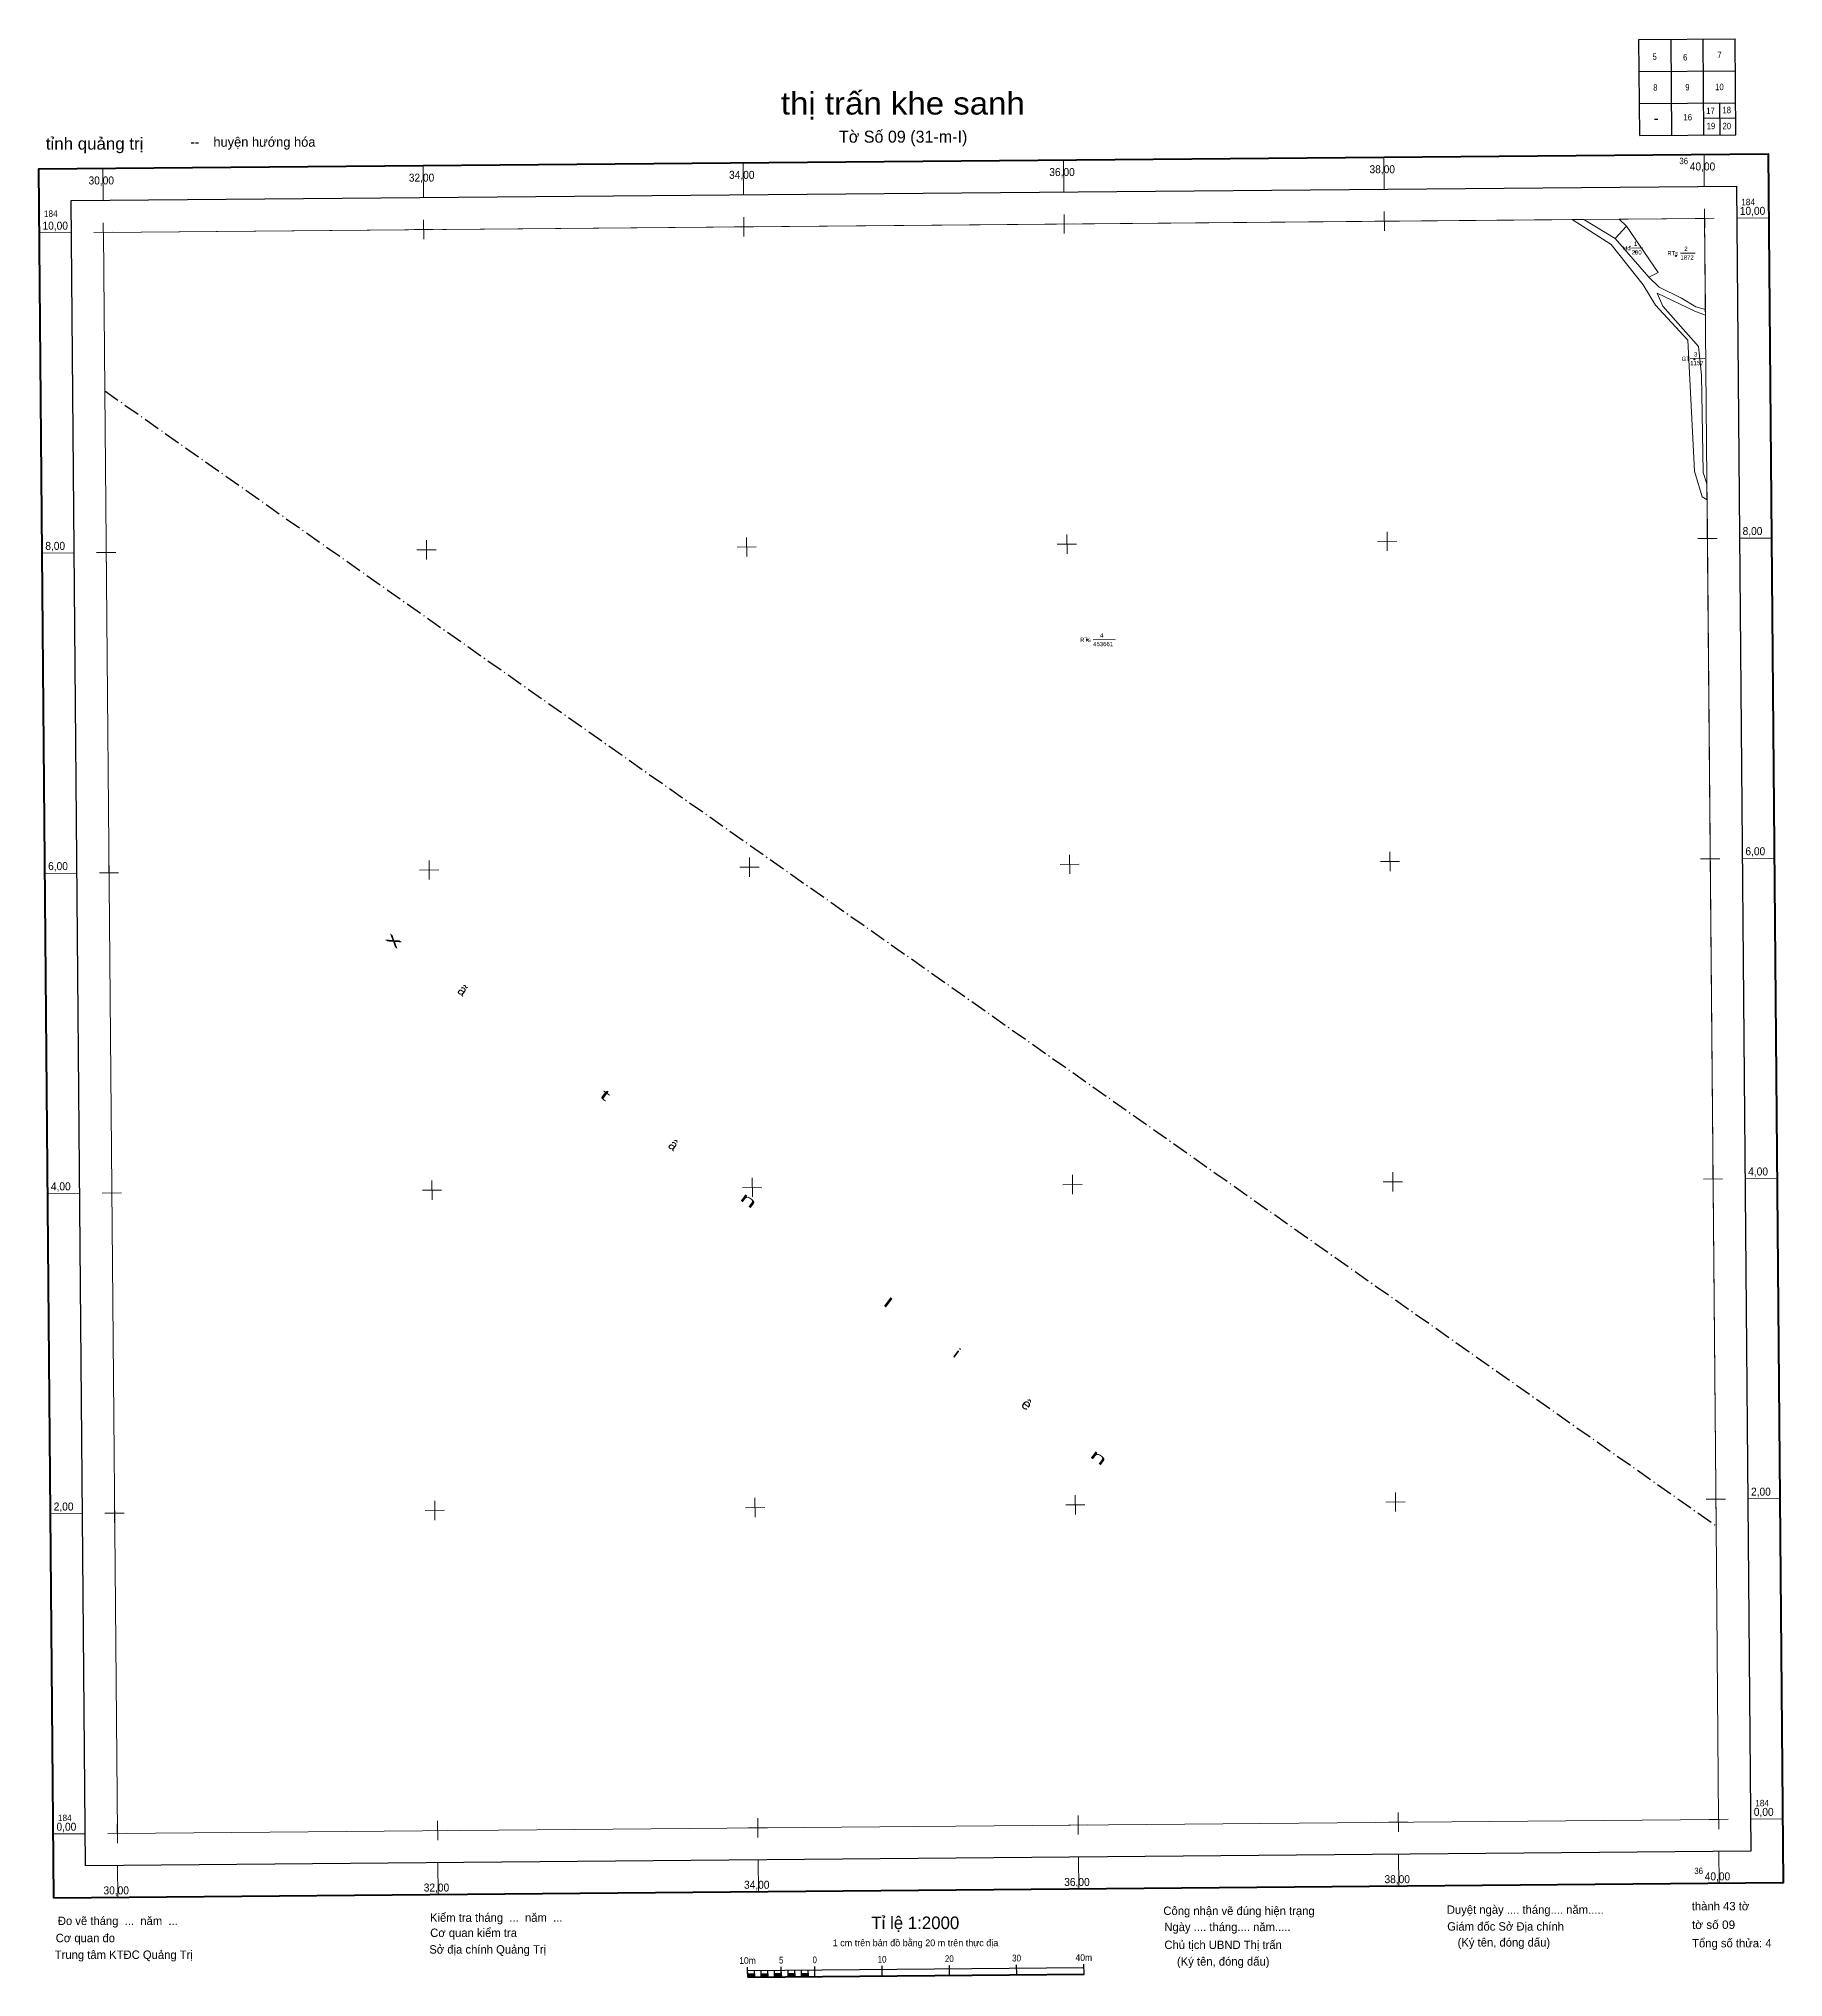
# Model space of a CAD drawing. Header units: metres. Extents: x 549511 to 592342, y 1839392 to 1859728.
# Drawn here: x 549511 to 550600, y 1839392 to 1840602 of the extents above.
import ezdxf
from ezdxf.enums import TextEntityAlignment as Align

# ---------------------------------------------------------------- set-up
doc = ezdxf.new("R2010")
doc.units = ezdxf.units.M
doc.header["$LTSCALE"] = 2
doc.linetypes.add('DOT_DASHED', pattern=[7.7, 5, -1.2, 0.3, -1.2])
for name, color, linetype, lineweight in [('10', 7, 'Continuous', 13), ('11', 7, 'Continuous', 25), ('13', 7, 'Continuous', 13), ('62', 7, 'Continuous', 13), ('63', 7, 'Continuous', 13)]:
    doc.layers.add(name, color=color, linetype=linetype, lineweight=lineweight)

msp = doc.modelspace()

# ---------------------------------------------------------------- hatches: boundary and pattern name
at = {"layer": '11'}
for points in [[(550507.78, 1840469.39, 1), (550507.63, 1840469.39, 1)], [(550533.17, 1840466.81, 1), (550533.02, 1840466.81, 1)], [(550544.66, 1840402.29, 1), (550544.51, 1840402.29, 1)], [(550165.52, 1840227.09, 1), (550165.36, 1840227.09, 1)]]:
    msp.add_hatch(color=256, dxfattribs=at).paths.add_polyline_path(points)
at = {"layer": '62'}
for points in [[(549953.59, 1839391.99), (549953.57, 1839394.09), (549957.77, 1839394.13), (549957.79, 1839392.03)], [(549961.99, 1839392.06), (549961.97, 1839394.16), (549966.17, 1839394.2), (549966.19, 1839392.1)], [(549970.39, 1839392.14), (549970.37, 1839394.24), (549974.57, 1839394.27), (549974.58, 1839392.17)], [(549978.78, 1839392.21), (549978.76, 1839394.31), (549982.96, 1839394.35), (549982.98, 1839392.25)], [(549987.18, 1839392.29), (549987.16, 1839394.38), (549991.36, 1839394.42), (549991.38, 1839392.32)]]:
    msp.add_hatch(color=256, dxfattribs=at).paths.add_polyline_path(points)

# ---------------------------------------------------------------- linework, layer by layer
at = {"layer": '10'}
for p, q in [((550468.35, 1840489.49), (550475.61, 1840489.56)), ((550495.12, 1840477.59), (550475.61, 1840489.56)), ((550497.68, 1840489.75), (550502.3, 1840485.25)), ((550502.3, 1840485.25), (550495.12, 1840477.59)), ((550516.07, 1840453.56), (550495.12, 1840477.59)), ((550551.49, 1840433.38), (550551.52, 1840429.68)), ((549552.2, 1840379.88), (549552.18, 1840382.5)), ((550557.97, 1839674.04), (550558.13, 1839673.92))]:
    msp.add_line(p, q, dxfattribs=at)
at = {"layer": '10', "linetype": 'DOT_DASHED', "lineweight": 25}
msp.add_line((549552.18, 1840382.5), (550557.97, 1839674.04), dxfattribs=at)
at = {"layer": '10'}
for points in [[(549552.18, 1840382.5), (549551.31, 1840481.47), (550468.35, 1840489.49)], [(550468.35, 1840489.49), (550492.69, 1840473.94), (550512.61, 1840448.81), (550520.24, 1840436.1), (550540.55, 1840414.2)], [(550497.68, 1840489.75), (550550.99, 1840490.22), (550551.49, 1840433.38)], [(550502.3, 1840485.25), (550521.93, 1840456.5), (550516.07, 1840453.56)], [(550551.49, 1840433.38), (550545.61, 1840434.95), (550536.46, 1840440.43), (550522.65, 1840447.29), (550516.07, 1840453.56)], [(550548.98, 1840392.42), (550547.23, 1840410.22), (550525, 1840435.3), (550521.3, 1840443.57), (550544.98, 1840432.29), (550551.52, 1840429.68)], [(550540.55, 1840414.2), (550544.69, 1840332.29), (550549.38, 1840316.44), (550552.53, 1840314.48)], [(550548.98, 1840392.42), (550550.01, 1840331.59), (550552.44, 1840324.51)], [(550552.44, 1840324.51), (550552.53, 1840314.48), (550558.13, 1839673.92)]]:
    msp.add_lwpolyline(points, dxfattribs=at)
msp.add_lwpolyline([(550516.07, 1840453.56), (550521.93, 1840456.5), (550502.3, 1840485.25), (550495.12, 1840477.59)], close=True, dxfattribs=at)
at = {"layer": '11', "lineweight": 13}
for p, q in [((550507.39, 1840469.38), (550507.08, 1840469.38)), ((550507.7, 1840470), (550507.7, 1840469.69)), ((550507.7, 1840469.07), (550507.71, 1840468.76)), ((550508.32, 1840469.39), (550508.01, 1840469.38)), ((550532.78, 1840466.8), (550532.46, 1840466.8)), ((550533.08, 1840467.42), (550533.08, 1840467.11)), ((550533.09, 1840466.49), (550533.09, 1840466.19)), ((550533.72, 1840466.81), (550533.4, 1840466.81)), ((550544.27, 1840402.28), (550543.96, 1840402.28)), ((550544.57, 1840402.9), (550544.58, 1840402.59)), ((550544.58, 1840401.97), (550544.58, 1840401.66)), ((550545.2, 1840402.29), (550544.89, 1840402.28)), ((550165.13, 1840227.08), (550164.81, 1840227.08)), ((550165.43, 1840227.71), (550165.43, 1840227.4)), ((550165.44, 1840226.78), (550165.44, 1840226.47)), ((550166.07, 1840227.09), (550165.75, 1840227.09))]:
    msp.add_line(p, q, dxfattribs=at)
for points in [[(550507.7, 1840469.69), (550507.39, 1840469.38), (550507.7, 1840469.07), (550508.01, 1840469.38)], [(550533.08, 1840467.11), (550532.78, 1840466.8), (550533.09, 1840466.49), (550533.4, 1840466.81)], [(550544.58, 1840402.59), (550544.27, 1840402.28), (550544.58, 1840401.97), (550544.89, 1840402.28)], [(550165.43, 1840227.4), (550165.13, 1840227.08), (550165.44, 1840226.78), (550165.75, 1840227.09)]]:
    msp.add_lwpolyline(points, close=True, dxfattribs=at)
for centre in [(550507.71, 1840469.39), (550533.09, 1840466.81), (550544.58, 1840402.29), (550165.44, 1840227.09)]:
    msp.add_circle(centre, 0.075, dxfattribs=at)
at = {"layer": '13'}
for p, q in [((550505.43, 1840471.7), (550512.32, 1840471.76)), ((550535.86, 1840468.5), (550545.04, 1840468.58)), ((550542, 1840402.59), (550551.17, 1840402.67)), ((550169.23, 1840227.12), (550183, 1840227.24))]:
    msp.add_line(p, q, dxfattribs=at)
at = {"layer": '62', "lineweight": 25}
for p, q in [((550510.02, 1840601.83), (550570, 1840602.35)), ((550510.55, 1840541.85), (550510.02, 1840601.83)), ((550530.54, 1840542.02), (550530.02, 1840602)), ((550550.53, 1840542.2), (550550.01, 1840602.18)), ((550510.2, 1840581.84), (550570.18, 1840582.36)), ((550510.37, 1840561.84), (550570.35, 1840562.37)), ((550560.25, 1840562.28), (550560.42, 1840542.29)), ((550519.74, 1840552.12), (550521.74, 1840552.13)), ((550550.44, 1840552.83), (550570.43, 1840553)), ((549953.59, 1839391.99), (549953.54, 1839398.29)), ((549953.55, 1839396.19), (550163.51, 1839398.03)), ((549957.79, 1839392.03), (549957.75, 1839396.23)), ((549961.99, 1839392.06), (549961.95, 1839396.26)), ((549966.19, 1839392.1), (549966.15, 1839396.3)), ((549970.39, 1839392.14), (549970.35, 1839396.34)), ((549974.58, 1839392.17), (549974.53, 1839398.47)), ((549974.58, 1839392.17), (549974.55, 1839396.37)), ((549978.78, 1839392.21), (549978.75, 1839396.41)), ((549982.98, 1839392.25), (549982.95, 1839396.45)), ((549987.18, 1839392.29), (549987.14, 1839396.48)), ((549991.38, 1839392.32), (549991.34, 1839396.52)), ((549995.58, 1839392.36), (549995.52, 1839398.66)), ((550037.57, 1839392.73), (550037.52, 1839399.02)), ((550079.56, 1839393.09), (550079.51, 1839399.39)), ((550121.55, 1839393.46), (550121.49, 1839399.76)), ((550163.54, 1839393.83), (550163.49, 1839400.12)), ((549953.59, 1839391.99), (549953.55, 1839396.19))]:
    msp.add_line(p, q, dxfattribs=at)
at = {"layer": '62'}
for p, q in [((549751.07, 1840503.21), (549750.9, 1840523.21)), ((549951.01, 1840504.96), (549950.83, 1840524.96)), ((550150.94, 1840506.71), (550150.77, 1840526.71)), ((550350.88, 1840508.46), (550350.7, 1840528.45)), ((550550.81, 1840510.21), (550550.64, 1840530.2)), ((549551.14, 1840501.47), (549550.96, 1840521.46)), ((549551.37, 1840475.47), (549551.26, 1840487.47)), ((549751.3, 1840477.22), (549751.19, 1840489.22)), ((549951.23, 1840478.97), (549951.13, 1840490.97)), ((550145.12, 1840486.67), (550157.12, 1840486.77)), ((550151.17, 1840480.72), (550151.06, 1840492.72)), ((550345.05, 1840488.41), (550357.05, 1840488.52)), ((550351.11, 1840482.47), (550351, 1840494.46)), ((550544.99, 1840490.16), (550556.99, 1840490.27)), ((550551.04, 1840484.22), (550550.94, 1840496.21)), ((550570.98, 1840490.39), (550590.98, 1840490.57)), ((549511.33, 1840481.12), (549531.32, 1840481.3)), ((549545.31, 1840481.42), (549557.31, 1840481.52)), ((549745.25, 1840483.17), (549757.25, 1840483.27)), ((549945.18, 1840484.92), (549957.18, 1840485.02)), ((550152.92, 1840280.78), (550152.81, 1840292.78)), ((550352.85, 1840282.53), (550352.75, 1840294.53)), ((550552.79, 1840284.28), (550552.68, 1840296.28)), ((549513.07, 1840281.19), (549533.07, 1840281.36)), ((549547.06, 1840281.48), (549559.06, 1840281.59)), ((549553.11, 1840275.54), (549553.01, 1840287.53)), ((549747, 1840283.23), (549758.99, 1840283.34)), ((549753.05, 1840277.29), (549752.94, 1840289.28)), ((549946.93, 1840284.98), (549958.93, 1840285.09)), ((549952.98, 1840279.04), (549952.88, 1840291.03)), ((550146.87, 1840286.73), (550158.86, 1840286.84)), ((550346.8, 1840288.48), (550358.8, 1840288.58)), ((550546.74, 1840290.23), (550558.74, 1840290.33)), ((550572.73, 1840290.45), (550592.72, 1840290.63)), ((549554.86, 1840075.6), (549554.76, 1840087.6)), ((549754.8, 1840077.35), (549754.69, 1840089.35)), ((549954.73, 1840079.1), (549954.63, 1840091.1)), ((550148.62, 1840086.8), (550160.61, 1840086.9)), ((550154.67, 1840080.85), (550154.56, 1840092.85)), ((550348.55, 1840088.54), (550360.55, 1840088.65)), ((550354.6, 1840082.6), (550354.5, 1840094.59)), ((550548.49, 1840090.29), (550560.48, 1840090.4)), ((550554.54, 1840084.35), (550554.43, 1840096.34)), ((550574.48, 1840090.52), (550594.47, 1840090.69)), ((549514.82, 1840081.25), (549534.82, 1840081.43)), ((549548.81, 1840081.55), (549560.81, 1840081.65)), ((549748.75, 1840083.3), (549760.74, 1840083.4)), ((549948.68, 1840085.05), (549960.68, 1840085.15)), ((550156.42, 1839880.91), (550156.31, 1839892.91)), ((550356.35, 1839882.66), (550356.25, 1839894.66)), ((550556.29, 1839884.41), (550556.18, 1839896.41)), ((549516.57, 1839881.32), (549536.56, 1839881.49)), ((549550.56, 1839881.61), (549562.56, 1839881.72)), ((549556.61, 1839875.67), (549556.51, 1839887.67)), ((549750.49, 1839883.36), (549762.49, 1839883.47)), ((549756.55, 1839877.42), (549756.44, 1839889.41)), ((549950.43, 1839885.11), (549962.43, 1839885.22)), ((549956.48, 1839879.17), (549956.38, 1839891.16)), ((550150.36, 1839886.86), (550162.36, 1839886.96)), ((550350.3, 1839888.61), (550362.3, 1839888.71)), ((550550.24, 1839890.36), (550562.23, 1839890.46)), ((550576.23, 1839890.58), (550596.22, 1839890.76)), ((549558.36, 1839675.73), (549558.25, 1839687.73)), ((549758.29, 1839677.48), (549758.19, 1839689.48)), ((549958.23, 1839679.23), (549958.12, 1839691.23)), ((550152.11, 1839686.92), (550164.11, 1839687.03)), ((550158.16, 1839680.98), (550158.06, 1839692.97)), ((550352.05, 1839688.67), (550364.04, 1839688.78)), ((550358.1, 1839682.73), (550357.99, 1839694.72)), ((550551.98, 1839690.42), (550563.98, 1839690.53)), ((550558.03, 1839684.47), (550557.93, 1839696.47)), ((550577.98, 1839690.65), (550597.97, 1839690.82)), ((549518.32, 1839681.38), (549538.31, 1839681.56)), ((549552.31, 1839681.68), (549564.3, 1839681.79)), ((549752.24, 1839683.43), (549764.24, 1839683.53)), ((549952.18, 1839685.18), (549964.17, 1839685.28)), ((550159.91, 1839481.04), (550159.81, 1839493.04)), ((550359.85, 1839482.79), (550359.74, 1839494.79)), ((550559.78, 1839484.54), (550559.68, 1839496.54)), ((549520.07, 1839481.45), (549540.06, 1839481.62)), ((549554.06, 1839481.75), (549566.05, 1839481.85)), ((549560.11, 1839475.8), (549560, 1839487.8)), ((549753.99, 1839483.49), (549765.99, 1839483.6)), ((549760.04, 1839477.55), (549759.94, 1839489.54)), ((549953.93, 1839485.24), (549965.92, 1839485.35)), ((549959.98, 1839479.3), (549959.87, 1839491.29)), ((550153.86, 1839486.99), (550165.86, 1839487.09)), ((550353.8, 1839488.74), (550365.79, 1839488.84)), ((550553.73, 1839490.48), (550565.73, 1839490.59)), ((550579.72, 1839490.71), (550599.72, 1839490.89)), ((550560.08, 1839450.55), (550559.9, 1839470.54)), ((549560.4, 1839441.81), (549560.23, 1839461.8)), ((549760.34, 1839443.56), (549760.16, 1839463.55)), ((549960.27, 1839445.31), (549960.1, 1839465.3)), ((550160.21, 1839447.05), (550160.03, 1839467.05)), ((550360.14, 1839448.8), (550359.97, 1839468.8))]:
    msp.add_line(p, q, dxfattribs=at)
at = {"layer": '62', "lineweight": 40}
msp.add_line((549953.59, 1839391.99), (550163.54, 1839393.83), dxfattribs=at)
at = {"layer": '62', "lineweight": 25}
msp.add_lwpolyline([(550510.55, 1840541.85), (550570.53, 1840542.37), (550570, 1840602.35)], dxfattribs=at)
at = {"layer": '62', "lineweight": 40}
msp.add_lwpolyline([(549520.42, 1839441.46), (549510.98, 1840521.11), (550590.63, 1840530.55), (550600.07, 1839450.9)], close=True, dxfattribs=at)
at = {"layer": '62', "lineweight": 25}
for points in [[(549540.24, 1839461.63), (549531.14, 1840501.29), (550570.81, 1840510.38), (550579.9, 1839470.72)], [(549953.59, 1839391.99), (549953.57, 1839394.09), (549957.77, 1839394.13), (549957.79, 1839392.03)], [(549961.99, 1839392.06), (549961.97, 1839394.16), (549966.17, 1839394.2), (549966.19, 1839392.1)], [(549970.39, 1839392.14), (549970.37, 1839394.24), (549974.57, 1839394.27), (549974.58, 1839392.17)], [(549978.78, 1839392.21), (549978.76, 1839394.31), (549982.96, 1839394.35), (549982.98, 1839392.25)], [(549987.18, 1839392.29), (549987.16, 1839394.38), (549991.36, 1839394.42), (549991.38, 1839392.32)]]:
    msp.add_lwpolyline(points, close=True, dxfattribs=at)
at = {"layer": '63'}
for p, q in [((550051.15, 1840485.84), (550550.99, 1840490.22)), ((550558.13, 1839673.92), (550550.99, 1840490.22)), ((549560.05, 1839481.8), (549552.18, 1840382.5)), ((550559.73, 1839490.54), (550558.13, 1839673.92)), ((549560.05, 1839481.8), (550059.89, 1839486.17)), ((550059.89, 1839486.17), (550559.73, 1839490.54))]:
    msp.add_line(p, q, dxfattribs=at)
msp.add_lwpolyline([(549552.18, 1840382.5), (549551.31, 1840481.47), (550051.15, 1840485.84)], dxfattribs=at)

# ---------------------------------------------------------------- texts
at = {"layer": '13'}
for s, width, p in [('1', 0.85, (550506.91, 1840473.06)), ('RTs', 0.8, (550527.78, 1840467.08)), ('2', 1.05, (550538.28, 1840469.87)), ('RTs', 0.8, (550161.15, 1840225.7)), ('453661', 0.95, (550169.27, 1840223.07)), ('4', 1.05, (550173.54, 1840228.51))]:
    msp.add_text(s, height=2.7, dxfattribs=dict(at, width=width)).set_placement(p)
for s, p in [('Hđ', (550500.05, 1840470.3)), ('280', (550505.47, 1840467.65)), ('1872', (550535.9, 1840464.45)), ('GT', (550536.61, 1840401.19)), ('1157', (550542.03, 1840398.54)), ('3', (550544.41, 1840403.96))]:
    msp.add_text(s, height=2.7, dxfattribs=at).set_placement(p)
at = {"layer": '62'}
for s, height, width, p in [('5', 4, 0.85, (550519.8, 1840589.18)), ('6', 4, 0.85, (550538.84, 1840588.79)), ('7', 4, 0.85, (550560.29, 1840590.34)), ('thị trấn khe sanh', 14, 1.1, (550050.42, 1840555.03)), ('8', 4, 0.85, (550520.27, 1840569.92)), ('9', 4, 0.85, (550540.26, 1840570.09)), ('10', 4, 0.9, (550560.26, 1840570.25)), ('17', 4, 0.9, (550554.67, 1840555.35)), ('18', 4, 0.9, (550564.78, 1840555.86)), ('16', 4, 0.9, (550540.44, 1840551.37)), ('19', 4, 0.9, (550554.95, 1840545.88)), ('20', 4, 0.9, (550564.86, 1840545.87)), ('10m', 4.2, 0.95, (549953.46, 1839400.34)), ('5', 4.2, 0.85, (549974.45, 1839400.56)), ('0', 4.2, 0.85, (549995.44, 1839400.74)), ('10', 4.2, 0.9, (550037.46, 1839401.1)), ('20', 4.2, 0.9, (550079.45, 1839401.46)), ('30', 4.2, 0.9, (550121.44, 1839401.83)), ('40m', 4.2, 0.95, (550163.42, 1839402.18))]:
    msp.add_text(s, height=height, dxfattribs=dict(at, width=width)).set_placement(p, align=Align.CENTER)
for s, height, width, p in [('tỉnh quảng trị ', 7.5, 1.05, (549515.4, 1840533.14)), ('38,00', 5, 0.95, (550341.79, 1840518.38)), ('40,00', 5, 0.95, (550541.73, 1840520.13)), ('30,00', 5, 0.95, (549542.05, 1840511.38)), ('32,00', 5, 0.95, (549741.99, 1840513.13)), ('34,00', 5, 0.95, (549941.92, 1840514.88)), ('36,00', 5, 0.95, (550141.86, 1840516.63)), ('184', 4, 0.95, (550573.91, 1840498.41)), ('10,00', 5, 0.95, (549513.31, 1840483.14)), ('184', 4, 0.95, (549514.24, 1840491.14)), ('10,00', 5, 0.95, (550572.96, 1840492.41)), ('8,00', 5, 0.95, (550574.71, 1840292.47)), ('8,00', 5, 0.95, (549515.06, 1840283.2)), ('6,00', 5, 0.95, (549516.8, 1840083.27)), ('6,00', 5, 0.95, (550576.46, 1840092.54)), ('4,00', 5, 0.95, (550578.21, 1839892.6)), ('4,00', 5, 0.95, (549518.55, 1839883.33)), ('2,00', 5, 0.95, (549520.3, 1839683.4)), ('2,00', 5, 0.95, (550579.96, 1839692.66)), ('184', 4, 0.95, (549523, 1839489.47)), ('0,00', 5, 0.95, (550581.71, 1839492.73)), ('184', 4, 0.95, (550582.65, 1839498.74)), ('0,00', 5, 0.95, (549522.05, 1839483.47)), ('40,00', 5, 0.95, (550551.06, 1839452.47)), ('30,00', 5, 0.95, (549551.39, 1839443.73)), ('32,00', 5, 0.95, (549751.32, 1839445.48)), ('34,00', 5, 0.95, (549951.26, 1839447.23)), ('36,00', 5, 0.95, (550151.19, 1839448.98)), ('38,00', 5, 0.95, (550351.13, 1839450.72)), ('tờ số 09', 5.25, 1.05, (550543.1, 1839422.16))]:
    msp.add_text(s, height=height, dxfattribs=dict(at, width=width)).set_placement(p)
for s, height, p in [('   --    huyện hướng hóa', 6, (549599.05, 1840534.93)), ('Kiểm tra tháng  ...  năm  ...', 5.25, (549755.22, 1839426.6)), ('Công nhận vẽ đúng hiện trạng', 5.25, (550213.08, 1839430.86)), ('Duyệt ngày .... tháng.... năm.....', 5.25, (550390.04, 1839431.58)), ('thành 43 tờ', 5.25, (550543, 1839433.74)), ('Đo vẽ tháng  ...  năm  ...', 5.25, (549522.88, 1839424.57)), ('Cơ quan kiểm tra', 5.25, (549755.35, 1839417.12)), ('Ngày .... tháng.... năm.....', 5.25, (550213.68, 1839420.77)), ('Giám đốc Sở Địa chính', 5.25, (550390.29, 1839421.08)), ('Trung tâm KTĐC Quảng Trị', 5.25, (549520.97, 1839403.42)), ('Cơ quan đo', 5.25, (549521.56, 1839413.86)), ('Sở địa chính Quảng Trị', 5.25, (549754.8, 1839406.74)), ('Chủ tịch UBND Thị trấn', 5.25, (550213.72, 1839409.61)), ('(Ký tên, đóng dấu) ', 5.25, (550396.79, 1839411.14)), ('Tổng số thửa: 4', 5.25, (550543.2, 1839410.64)), ('(Ký tên, đóng dấu) ', 5.25, (550221.57, 1839399.24))]:
    msp.add_text(s, height=height, dxfattribs=at).set_placement(p)
for s, height, p in [('Tờ Số 09 (31-m-I)', 7.5, (550050.63, 1840537.47)), ('Tỉ lệ 1:2000', 7.855, (550058.22, 1839422.04)), ('1 cm trên bản đồ bằng 20 m trên thực địa', 4.2, (550058.33, 1839411.36))]:
    msp.add_text(s, height=height, dxfattribs=at).set_placement(p, align=Align.CENTER)
at = {"layer": '62', "width": 0.9}
for p in [(550540.63, 1840524.07), (550549.96, 1839456.41)]:
    msp.add_text('36', height=4, dxfattribs=at).set_placement(p, align=Align.RIGHT)
at = {"layer": '62'}
for s, width, p in [('x', 2.35, (549731.04, 1840036.96)), ('t', 2.2, (549862.7, 1839940.28)), ('n', 2.1, (549952.24, 1839874.54)), ('l', 2.05, (550039.27, 1839810.64)), ('i', 1.4, (550082.25, 1839779.12)), ('ê', 1.1, (550125.87, 1839747.05)), ('n', 2.1, (550170.86, 1839714.04))]:
    msp.add_text(s, height=6.5, rotation=323.213, dxfattribs=dict(at, width=width)).set_placement(p, align=Align.CENTER)
for s, p in [('ã', (549773.73, 1840005.63)), ('â', (549905.28, 1839909.05))]:
    msp.add_text(s, height=6.5, rotation=323.213, dxfattribs=at).set_placement(p, align=Align.CENTER)

doc.saveas('drawing.dxf')
